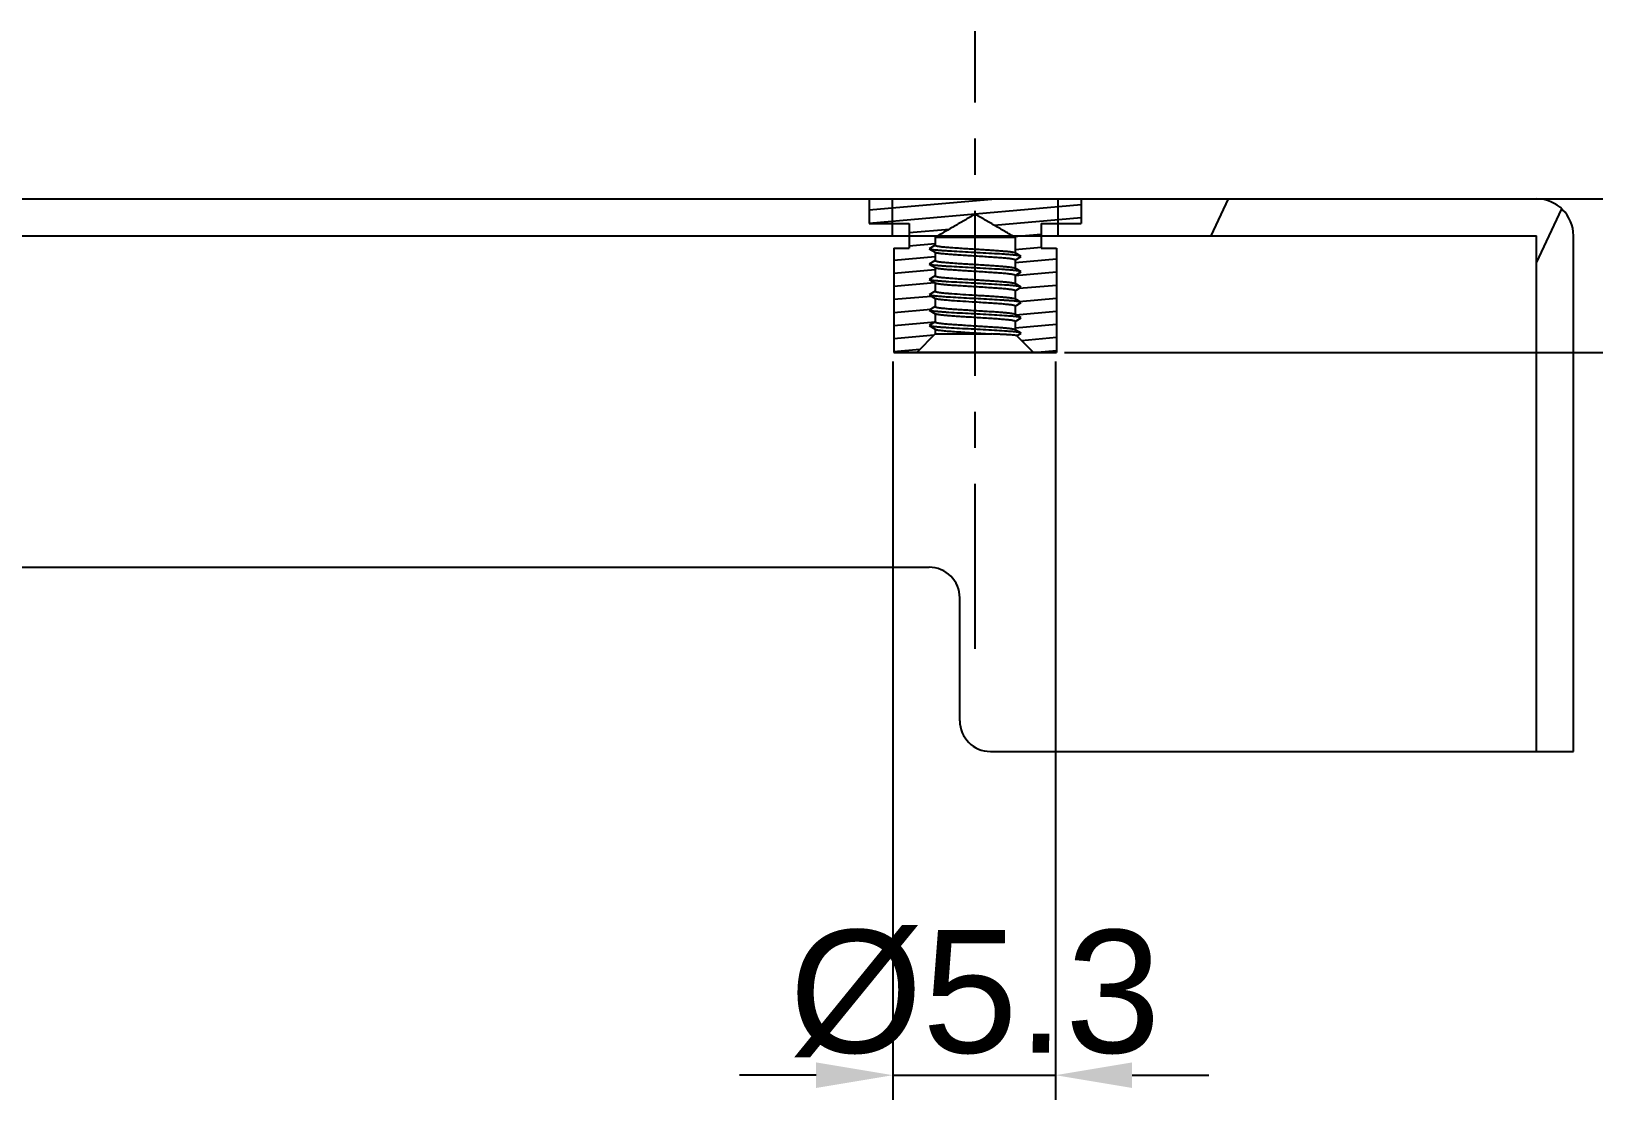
# Model space of a CAD drawing. Extents: x -425 to 6552, y -3049 to 3105.
# Drawn here: x 1143.6 to 1194.5, y -2130.5 to -2095.7 of the extents above; entities that cross this region are included whole.
import ezdxf

# ---------------------------------------------------------------- set-up
doc = ezdxf.new("R2010")
doc.units = 0
doc.header["$PDMODE"] = 3
doc.header["$PDSIZE"] = 1.5
doc.linetypes.add('CENTER', pattern=[17.8, 10.75, -2.35, 2.35, -2.35])
doc.layers.get('0').update_dxf_attribs({"linetype": 'CONTINUOUS'})
doc.layers.get('DEFPOINTS').update_dxf_attribs({"linetype": 'CONTINUOUS'})
for name, color, linetype in [('3', 112, 'CENTER'), ('DIM', 1, 'CONTINUOUS'), ('PANEL_TOP130DXF_CONTINUOUS', 7, 'CONTINUOUS'), ('PANEL_TOP250A-SPII_DXF_HAT', 7, 'CONTINUOUS'), ('PANEL_TOP250DXF_CONTINUOUS', 7, 'CONTINUOUS')]:
    doc.layers.add(name, color=color, linetype=linetype)
doc.styles.add('OMI-1', font='arial.ttf', dxfattribs={"oblique": 1})
doc.dimstyles.new('1', dxfattribs={"dimtxt": 4, "dimasz": 2.5, "dimexe": 0.8, "dimexo": 0.3, "dimgap": 0.5, "dimtad": 1, "dimtoh": 1, "dimdec": 1, "dimzin": 0, "dimtxsty": 'OMI-1', "dimcen": 0, "dimclrd": 256, "dimclre": 256, "dimclrt": 256, "dimazin": 3, "dimtfac": 0.8, "dimtdec": 1, "dimtix": 1, "dimtmove": 0, "dimatfit": 3, "dimtolj": 1, "dimtzin": 0})

# ---------------------------------------------------------------- blocks, each defined once
blk = doc.blocks.new('*D9529')
at = {"layer": 'DEFPOINTS', "color": 0}
for p in [(1182.212, -2101.194), (1176.963, -2106.194), (1209.812, -2106.194)]:
    blk.add_point(p, dxfattribs=at)
at = {"layer": 'DIM'}
for p, q in [((1209.812, -2098.694), (1209.812, -2096.194)), ((1182.512, -2101.194), (1210.612, -2101.194)), ((1209.812, -2101.194), (1209.812, -2106.194)), ((1177.263, -2106.194), (1210.612, -2106.194)), ((1209.812, -2108.694), (1209.812, -2111.194))]:
    blk.add_line(p, q, dxfattribs=at)
for points in [[(1209.396, -2098.694), (1210.229, -2098.694), (1209.812, -2101.194)], [(1210.229, -2108.694), (1209.396, -2108.694), (1209.812, -2106.194)]]:
    blk.add_solid(points, dxfattribs=at)
at = {"layer": 'DIM', "insert": (1207.27, -2103.694), "char_height": 4, "attachment_point": 5, "rotation": 90, "style": 'OMI-1'}
blk.add_mtext('\\A1;5.0', dxfattribs=at)
blk = doc.blocks.new('*D9530')
at = {"layer": 'DEFPOINTS', "color": 0}
for p in [(1171.664, -2106.194), (1176.963, -2106.194), (1176.963, -2129.741)]:
    blk.add_point(p, dxfattribs=at)
at = {"layer": 'DIM'}
for p, q in [((1171.664, -2106.494), (1171.664, -2130.541)), ((1176.963, -2106.494), (1176.963, -2130.541)), ((1169.164, -2129.741), (1166.664, -2129.741)), ((1171.664, -2129.741), (1176.963, -2129.741)), ((1179.463, -2129.741), (1181.963, -2129.741))]:
    blk.add_line(p, q, dxfattribs=at)
for points in [[(1169.164, -2130.157), (1169.164, -2129.324), (1171.664, -2129.741)], [(1179.463, -2129.324), (1179.463, -2130.157), (1176.963, -2129.741)]]:
    blk.add_solid(points, dxfattribs=at)
at = {"layer": 'DIM', "insert": (1174.313, -2127.086), "char_height": 4, "attachment_point": 5, "style": 'OMI-1'}
blk.add_mtext('\\A1;\\A1;%%C5.3', dxfattribs=at)

msp = doc.modelspace()

# ---------------------------------------------------------------- hatches: boundary and pattern name
at = {"linetype": 'CONTINUOUS'}
h = msp.add_hatch(dxfattribs=at)
h.set_pattern_fill('XSEC0001', color=2, scale=0.424104, angle=5, style=0, pattern_type=0)
h.set_pattern_definition([(5, (871.32336, -2395.96934), (-0.03696307, 0.42248983), [])])
edge = h.paths.add_edge_path()
edge.add_spline(control_points=[(1174.346, -2101.699), (1174.343, -2101.699), (1174.337, -2101.701), (1174.328, -2101.706), (1174.317, -2101.711), (1174.305, -2101.718), (1174.292, -2101.725), (1174.277, -2101.734), (1174.26, -2101.743), (1174.242, -2101.754), (1174.222, -2101.765), (1174.201, -2101.778), (1174.178, -2101.791), (1174.152, -2101.806), (1174.125, -2101.821), (1174.096, -2101.838), (1174.064, -2101.857), (1174.03, -2101.876), (1173.993, -2101.898), (1173.953, -2101.921), (1173.91, -2101.945), (1173.864, -2101.972), (1173.814, -2102.001), (1173.76, -2102.032), (1173.702, -2102.065), (1173.64, -2102.101), (1173.573, -2102.14), (1173.501, -2102.182), (1173.423, -2102.227), (1173.339, -2102.275), (1173.249, -2102.327), (1173.152, -2102.383), (1173.082, -2102.423), (1173.046, -2102.444)], knot_values=[0, 0, 0, 0, 0.032258, 0.064516, 0.096774, 0.129032, 0.16129, 0.193548, 0.225806, 0.258065, 0.290323, 0.322581, 0.354839, 0.387097, 0.419355, 0.451613, 0.483871, 0.516129, 0.548387, 0.580645, 0.612903, 0.645161, 0.677419, 0.709677, 0.741935, 0.774194, 0.806452, 0.83871, 0.870968, 0.903226, 0.935484, 0.967742, 1, 1, 1, 1], degree=3, periodic=0)
edge.add_line((1173.046, -2102.444), (1173.046, -2102.702))
edge.add_line((1173.046, -2102.702), (1172.846, -2102.818))
edge.add_line((1172.846, -2102.818), (1173.046, -2102.933))
edge.add_line((1173.046, -2102.933), (1173.046, -2103.202))
edge.add_line((1173.046, -2103.202), (1172.846, -2103.318))
edge.add_line((1172.846, -2103.318), (1173.046, -2103.433))
edge.add_line((1173.046, -2103.433), (1173.046, -2103.702))
edge.add_line((1173.046, -2103.702), (1172.846, -2103.818))
edge.add_line((1172.846, -2103.818), (1173.046, -2103.933))
edge.add_line((1173.046, -2103.933), (1173.046, -2104.202))
edge.add_line((1173.046, -2104.202), (1172.846, -2104.318))
edge.add_line((1172.846, -2104.318), (1173.046, -2104.433))
edge.add_line((1173.046, -2104.433), (1173.046, -2104.702))
edge.add_line((1173.046, -2104.702), (1172.846, -2104.818))
edge.add_line((1172.846, -2104.818), (1173.046, -2104.933))
edge.add_line((1173.046, -2104.933), (1173.046, -2105.202))
edge.add_line((1173.046, -2105.202), (1172.846, -2105.318))
edge.add_line((1172.846, -2105.318), (1173.046, -2105.433))
edge.add_line((1173.046, -2105.433), (1173.046, -2105.594))
edge.add_line((1173.046, -2105.594), (1172.446, -2106.194))
edge.add_line((1171.696, -2106.194), (1172.446, -2106.194))
edge.add_line((1171.696, -2102.794), (1171.696, -2106.194))
edge.add_line((1171.696, -2102.794), (1172.196, -2102.794))
edge.add_line((1172.196, -2101.994), (1172.196, -2102.794))
edge.add_line((1170.888, -2101.994), (1172.196, -2101.994))
edge.add_line((1170.888, -2101.194), (1170.888, -2101.994))
edge.add_line((1170.888, -2101.194), (1177.805, -2101.194))
edge.add_line((1177.805, -2101.194), (1177.805, -2101.994))
edge.add_line((1176.496, -2101.994), (1177.805, -2101.994))
edge.add_line((1176.496, -2101.994), (1176.496, -2102.794))
edge.add_line((1176.496, -2102.794), (1176.996, -2102.794))
edge.add_line((1176.996, -2102.794), (1176.996, -2106.194))
edge.add_line((1176.246, -2106.194), (1176.996, -2106.194))
edge.add_line((1176.246, -2106.194), (1175.704, -2105.651))
edge.add_line((1175.704, -2105.651), (1175.846, -2105.569))
edge.add_line((1175.846, -2105.569), (1175.646, -2105.454))
edge.add_line((1175.646, -2105.185), (1175.646, -2105.454))
edge.add_line((1175.646, -2105.185), (1175.846, -2105.069))
edge.add_line((1175.846, -2105.069), (1175.646, -2104.954))
edge.add_line((1175.646, -2104.685), (1175.646, -2104.954))
edge.add_line((1175.646, -2104.685), (1175.846, -2104.569))
edge.add_line((1175.846, -2104.569), (1175.646, -2104.454))
edge.add_line((1175.646, -2104.185), (1175.646, -2104.454))
edge.add_line((1175.646, -2104.185), (1175.846, -2104.069))
edge.add_line((1175.846, -2104.069), (1175.646, -2103.954))
edge.add_line((1175.646, -2103.685), (1175.646, -2103.954))
edge.add_line((1175.646, -2103.685), (1175.846, -2103.569))
edge.add_line((1175.846, -2103.569), (1175.646, -2103.454))
edge.add_line((1175.646, -2103.185), (1175.646, -2103.454))
edge.add_line((1175.646, -2103.185), (1175.846, -2103.069))
edge.add_line((1175.846, -2103.069), (1175.646, -2102.954))
edge.add_line((1175.646, -2102.444), (1175.646, -2102.954))
edge.add_spline(control_points=[(1175.646, -2102.444), (1175.61, -2102.423), (1175.54, -2102.383), (1175.443, -2102.327), (1175.353, -2102.275), (1175.269, -2102.227), (1175.192, -2102.182), (1175.12, -2102.14), (1175.053, -2102.101), (1174.99, -2102.065), (1174.932, -2102.032), (1174.879, -2102.001), (1174.829, -2101.972), (1174.783, -2101.946), (1174.74, -2101.921), (1174.7, -2101.898), (1174.663, -2101.877), (1174.629, -2101.857), (1174.597, -2101.839), (1174.568, -2101.822), (1174.54, -2101.806), (1174.515, -2101.791), (1174.492, -2101.778), (1174.47, -2101.766), (1174.451, -2101.754), (1174.432, -2101.744), (1174.416, -2101.734), (1174.401, -2101.726), (1174.387, -2101.718), (1174.375, -2101.711), (1174.365, -2101.706), (1174.355, -2101.701), (1174.349, -2101.699), (1174.346, -2101.699)], knot_values=[0, 0, 0, 0, 0.032258, 0.064516, 0.096774, 0.129032, 0.16129, 0.193548, 0.225806, 0.258065, 0.290323, 0.322581, 0.354839, 0.387097, 0.419355, 0.451613, 0.483871, 0.516129, 0.548387, 0.580645, 0.612903, 0.645161, 0.677419, 0.709677, 0.741935, 0.774194, 0.806452, 0.83871, 0.870968, 0.903226, 0.935484, 0.967742, 1, 1, 1, 1], degree=3, periodic=0)
at = {"layer": 'PANEL_TOP250A-SPII_DXF_HAT', "linetype": 'CONTINUOUS'}
h = msp.add_hatch(dxfattribs=at)
h.set_pattern_fill('ANSI31', color=2, angle=200, style=0, pattern_type=2)
h.set_pattern_definition([(245, (1123.845, -2227.194), (9.0472, -4.2188), [])])
edge = h.paths.add_edge_path()
edge.add_line((1192.645, -2101.194), (1172.945, -2101.194))
edge.add_arc((1192.645, -2102.394), 1.2, 0, 90)
edge.add_line((1193.845, -2119.194), (1193.845, -2102.394))
edge.add_line((1193.845, -2119.194), (1192.645, -2119.194))
edge.add_line((1192.645, -2119.194), (1192.645, -2102.394))
edge.add_line((1192.645, -2102.394), (1172.945, -2102.394))
edge.add_line((1172.945, -2101.194), (1172.945, -2102.394))
edge = h.paths.add_edge_path()
edge.add_line((1097.745, -2101.194), (1055.045, -2101.194))
edge.add_line((1097.745, -2101.194), (1097.745, -2102.394))
edge.add_line((1097.745, -2102.394), (1055.045, -2102.394))
edge.add_line((1055.045, -2119.194), (1055.045, -2102.394))
edge.add_line((1055.045, -2119.194), (1053.845, -2119.194))
edge.add_line((1053.845, -2119.194), (1053.845, -2102.394))
edge.add_arc((1055.045, -2102.394), 1.2, 90, 180)

# ---------------------------------------------------------------- linework, layer by layer
at = {"color": 4, "linetype": 'CONTINUOUS'}
for p, q in [((1170.888, -2101.194), (1170.888, -2101.994)), ((1177.805, -2101.194), (1177.805, -2101.994)), ((1170.888, -2101.994), (1172.196, -2101.994)), ((1172.196, -2101.994), (1172.196, -2102.794)), ((1176.496, -2101.994), (1176.496, -2102.794)), ((1176.496, -2101.994), (1177.805, -2101.994)), ((1173.046, -2102.444), (1173.046, -2102.702)), ((1173.046, -2102.444), (1175.646, -2102.444)), ((1175.646, -2102.444), (1175.646, -2102.954)), ((1171.696, -2102.794), (1171.696, -2106.194)), ((1171.696, -2102.794), (1172.196, -2102.794)), ((1173.046, -2102.702), (1172.846, -2102.818)), ((1172.846, -2102.818), (1173.046, -2102.933)), ((1173.046, -2102.933), (1173.046, -2103.202)), ((1175.846, -2103.069), (1175.646, -2102.954)), ((1175.646, -2103.185), (1175.846, -2103.069)), ((1176.496, -2102.794), (1176.996, -2102.794)), ((1176.996, -2102.794), (1176.996, -2106.194)), ((1173.046, -2103.202), (1172.846, -2103.318)), ((1172.846, -2103.318), (1173.046, -2103.433)), ((1173.046, -2103.433), (1173.046, -2103.702)), ((1175.646, -2103.185), (1175.646, -2103.454)), ((1175.846, -2103.569), (1175.646, -2103.454)), ((1175.646, -2103.685), (1175.846, -2103.569)), ((1173.046, -2103.702), (1172.846, -2103.818)), ((1172.846, -2103.818), (1173.046, -2103.933)), ((1173.046, -2103.933), (1173.046, -2104.202)), ((1175.646, -2103.685), (1175.646, -2103.954)), ((1175.846, -2104.069), (1175.646, -2103.954)), ((1175.646, -2104.185), (1175.846, -2104.069)), ((1173.046, -2104.202), (1172.846, -2104.318)), ((1172.846, -2104.318), (1173.046, -2104.433)), ((1173.046, -2104.433), (1173.046, -2104.702)), ((1175.646, -2104.185), (1175.646, -2104.454)), ((1175.846, -2104.569), (1175.646, -2104.454)), ((1175.646, -2104.685), (1175.846, -2104.569)), ((1175.646, -2104.685), (1175.646, -2104.954)), ((1173.046, -2104.702), (1172.846, -2104.818)), ((1172.846, -2104.818), (1173.046, -2104.933)), ((1173.046, -2104.933), (1173.046, -2105.202)), ((1175.846, -2105.069), (1175.646, -2104.954)), ((1175.646, -2105.185), (1175.846, -2105.069)), ((1175.646, -2105.185), (1175.646, -2105.454)), ((1173.046, -2105.594), (1172.446, -2106.194)), ((1173.046, -2105.202), (1172.846, -2105.318)), ((1172.846, -2105.318), (1173.046, -2105.433)), ((1173.046, -2105.433), (1173.046, -2105.594)), ((1173.046, -2105.594), (1174.893, -2105.594)), ((1175.846, -2105.569), (1175.646, -2105.454)), ((1175.704, -2105.651), (1175.846, -2105.569)), ((1176.246, -2106.194), (1175.704, -2105.651)), ((1171.696, -2106.194), (1176.996, -2106.194))]:
    msp.add_line(p, q, dxfattribs=at)
at = {"color": 7, "linetype": 'CONTINUOUS'}
for p, q in [((1171.646, -2101.194), (1171.646, -2102.394)), ((1177.046, -2101.194), (1177.046, -2102.394))]:
    msp.add_line(p, q, dxfattribs=at)
at = {"color": 4, "linetype": 'CONTINUOUS'}
for points, knots in [([(1174.346, -2101.699), (1174.342, -2101.699), (1174.335, -2101.702), (1174.324, -2101.707), (1174.314, -2101.713), (1174.3, -2101.721), (1174.283, -2101.73), (1174.263, -2101.742), (1174.243, -2101.754), (1174.216, -2101.769), (1174.182, -2101.789), (1174.141, -2101.812), (1174.101, -2101.835), (1174.06, -2101.859), (1174.006, -2101.89), (1173.939, -2101.929), (1173.857, -2101.976), (1173.776, -2102.023), (1173.668, -2102.085), (1173.533, -2102.163), (1173.371, -2102.257), (1173.208, -2102.35), (1173.1, -2102.413), (1173.046, -2102.444)], [0, 0, 0, 0, 0.007805, 0.015607, 0.023423, 0.031235, 0.04686, 0.062485, 0.07811, 0.093736, 0.124986, 0.156237, 0.187487, 0.218738, 0.249988, 0.312489, 0.37499, 0.437491, 0.499992, 0.624994, 0.749996, 0.874998, 1, 1, 1, 1]), ([(1175.646, -2102.444), (1175.592, -2102.413), (1175.484, -2102.35), (1175.322, -2102.257), (1175.159, -2102.163), (1175.024, -2102.085), (1174.916, -2102.023), (1174.835, -2101.976), (1174.754, -2101.929), (1174.686, -2101.89), (1174.632, -2101.859), (1174.592, -2101.835), (1174.551, -2101.812), (1174.51, -2101.789), (1174.477, -2101.769), (1174.45, -2101.754), (1174.429, -2101.742), (1174.409, -2101.73), (1174.392, -2101.721), (1174.378, -2101.713), (1174.368, -2101.707), (1174.358, -2101.702), (1174.35, -2101.699), (1174.346, -2101.699)], [0, 0, 0, 0, 0.125002, 0.250004, 0.375006, 0.500008, 0.562509, 0.62501, 0.687511, 0.750012, 0.781262, 0.812513, 0.843763, 0.875014, 0.906264, 0.92189, 0.937515, 0.95314, 0.968765, 0.976577, 0.984393, 0.992195, 1, 1, 1, 1]), ([(1175.82, -2103.054), (1175.81, -2103.051), (1175.787, -2103.046), (1175.726, -2103.036), (1175.625, -2103.024), (1175.476, -2103.011), (1175.255, -2102.995), (1174.961, -2102.977), (1174.599, -2102.957), (1174.22, -2102.937), (1173.849, -2102.917), (1173.557, -2102.9), (1173.346, -2102.886), (1173.211, -2102.876), (1173.095, -2102.865), (1173.001, -2102.855), (1172.929, -2102.846), (1172.888, -2102.838), (1172.872, -2102.833)], [0, 0, 0, 0, 0.010282, 0.024142, 0.062268, 0.113354, 0.175916, 0.287156, 0.412596, 0.543867, 0.672212, 0.789067, 0.840708, 0.886649, 0.926128, 0.958496, 0.983237, 1, 1, 1, 1]), ([(1173.046, -2102.703), (1173.046, -2102.706), (1173.052, -2102.711), (1173.061, -2102.715), (1173.072, -2102.719), (1173.086, -2102.723), (1173.111, -2102.729), (1173.149, -2102.735), (1173.203, -2102.743), (1173.297, -2102.754), (1173.439, -2102.767), (1173.633, -2102.782), (1173.855, -2102.797), (1174.096, -2102.813), (1174.262, -2102.823), (1174.346, -2102.828)], [0, 0, 0, 0, 0.007638, 0.014299, 0.023139, 0.034213, 0.047531, 0.080855, 0.122886, 0.173271, 0.29717, 0.447914, 0.619772, 0.806169, 1, 1, 1, 1]), ([(1173.061, -2102.946), (1173.061, -2102.946), (1173.058, -2102.945), (1173.055, -2102.943), (1173.053, -2102.942)], [0, 0, 0, 0, 0.277864, 1, 1, 1, 1]), ([(1174.346, -2103.059), (1174.27, -2103.054), (1174.119, -2103.045), (1173.9, -2103.031), (1173.694, -2103.017), (1173.508, -2103.004), (1173.349, -2102.99), (1173.236, -2102.978), (1173.161, -2102.968), (1173.119, -2102.961), (1173.087, -2102.954), (1173.069, -2102.949), (1173.061, -2102.946)], [0, 0, 0, 0, 0.177903, 0.350241, 0.511656, 0.657105, 0.782074, 0.882707, 0.922916, 0.955985, 0.981705, 1, 1, 1, 1]), ([(1174.346, -2102.828), (1174.423, -2102.833), (1174.574, -2102.842), (1174.794, -2102.856), (1175, -2102.87), (1175.186, -2102.884), (1175.345, -2102.897), (1175.459, -2102.909), (1175.533, -2102.919), (1175.574, -2102.926), (1175.607, -2102.933), (1175.625, -2102.938), (1175.632, -2102.941)], [0, 0, 0, 0, 0.178275, 0.350947, 0.512609, 0.658185, 0.783137, 0.883588, 0.92364, 0.956507, 0.981984, 1, 1, 1, 1]), ([(1175.646, -2103.184), (1175.646, -2103.181), (1175.64, -2103.176), (1175.631, -2103.172), (1175.62, -2103.168), (1175.606, -2103.164), (1175.582, -2103.159), (1175.544, -2103.152), (1175.489, -2103.144), (1175.395, -2103.133), (1175.254, -2103.12), (1175.059, -2103.105), (1174.837, -2103.09), (1174.597, -2103.074), (1174.431, -2103.064), (1174.346, -2103.059)], [0, 0, 0, 0, 0.007637, 0.014298, 0.023137, 0.03421, 0.047527, 0.08085, 0.122881, 0.173266, 0.297166, 0.447907, 0.619765, 0.806167, 1, 1, 1, 1]), ([(1175.632, -2102.941), (1175.633, -2102.942), (1175.635, -2102.943), (1175.637, -2102.944), (1175.639, -2102.945)], [0, 0, 0, 0, 0.275795, 1, 1, 1, 1]), ([(1175.82, -2103.554), (1175.81, -2103.551), (1175.787, -2103.546), (1175.726, -2103.536), (1175.625, -2103.524), (1175.476, -2103.511), (1175.255, -2103.495), (1174.961, -2103.477), (1174.599, -2103.457), (1174.22, -2103.437), (1173.849, -2103.417), (1173.557, -2103.4), (1173.346, -2103.386), (1173.211, -2103.376), (1173.095, -2103.365), (1173.001, -2103.355), (1172.929, -2103.346), (1172.888, -2103.338), (1172.872, -2103.333)], [0, 0, 0, 0, 0.010282, 0.024142, 0.062268, 0.113354, 0.175916, 0.287156, 0.412596, 0.543867, 0.672212, 0.789067, 0.840708, 0.886649, 0.926128, 0.958496, 0.983237, 1, 1, 1, 1]), ([(1173.046, -2103.203), (1173.046, -2103.206), (1173.052, -2103.211), (1173.061, -2103.215), (1173.072, -2103.219), (1173.086, -2103.223), (1173.111, -2103.229), (1173.149, -2103.235), (1173.203, -2103.243), (1173.297, -2103.254), (1173.439, -2103.267), (1173.633, -2103.282), (1173.855, -2103.297), (1174.096, -2103.313), (1174.262, -2103.323), (1174.346, -2103.328)], [0, 0, 0, 0, 0.007637, 0.014298, 0.023137, 0.03421, 0.047527, 0.08085, 0.122881, 0.173266, 0.297165, 0.447906, 0.619764, 0.806166, 1, 1, 1, 1]), ([(1173.061, -2103.446), (1173.06, -2103.446), (1173.057, -2103.445), (1173.055, -2103.443), (1173.053, -2103.442)], [0, 0, 0, 0, 0.275708, 1, 1, 1, 1]), ([(1174.346, -2103.559), (1174.27, -2103.554), (1174.119, -2103.545), (1173.898, -2103.531), (1173.692, -2103.517), (1173.507, -2103.504), (1173.347, -2103.49), (1173.234, -2103.478), (1173.16, -2103.468), (1173.118, -2103.461), (1173.086, -2103.454), (1173.068, -2103.449), (1173.061, -2103.446)], [0, 0, 0, 0, 0.178291, 0.350977, 0.51265, 0.658231, 0.783181, 0.883624, 0.92367, 0.956529, 0.981996, 1, 1, 1, 1]), ([(1174.346, -2103.328), (1174.423, -2103.333), (1174.573, -2103.342), (1174.793, -2103.356), (1174.999, -2103.37), (1175.184, -2103.383), (1175.343, -2103.397), (1175.457, -2103.409), (1175.531, -2103.419), (1175.573, -2103.426), (1175.606, -2103.433), (1175.624, -2103.438), (1175.631, -2103.441)], [0, 0, 0, 0, 0.177907, 0.350249, 0.511668, 0.657118, 0.782086, 0.882717, 0.922924, 0.955991, 0.981708, 1, 1, 1, 1]), ([(1175.646, -2103.684), (1175.646, -2103.681), (1175.64, -2103.676), (1175.631, -2103.672), (1175.62, -2103.668), (1175.606, -2103.664), (1175.582, -2103.659), (1175.544, -2103.652), (1175.489, -2103.644), (1175.395, -2103.633), (1175.254, -2103.62), (1175.059, -2103.605), (1174.837, -2103.59), (1174.597, -2103.574), (1174.431, -2103.564), (1174.346, -2103.559)], [0, 0, 0, 0, 0.007638, 0.014299, 0.023139, 0.034213, 0.047531, 0.080855, 0.122886, 0.173271, 0.29717, 0.447913, 0.619771, 0.806169, 1, 1, 1, 1]), ([(1175.631, -2103.441), (1175.632, -2103.441), (1175.635, -2103.442), (1175.637, -2103.444), (1175.639, -2103.445)], [0, 0, 0, 0, 0.277841, 1, 1, 1, 1]), ([(1175.82, -2104.054), (1175.81, -2104.051), (1175.787, -2104.046), (1175.726, -2104.036), (1175.625, -2104.024), (1175.476, -2104.011), (1175.255, -2103.995), (1174.961, -2103.977), (1174.599, -2103.957), (1174.22, -2103.937), (1173.849, -2103.917), (1173.557, -2103.9), (1173.346, -2103.886), (1173.211, -2103.876), (1173.095, -2103.865), (1173.001, -2103.855), (1172.929, -2103.846), (1172.888, -2103.838), (1172.872, -2103.833)], [0, 0, 0, 0, 0.010282, 0.024142, 0.062268, 0.113354, 0.175916, 0.287156, 0.412596, 0.543867, 0.672212, 0.789067, 0.840708, 0.886649, 0.926128, 0.958496, 0.983237, 1, 1, 1, 1]), ([(1173.046, -2103.703), (1173.046, -2103.706), (1173.052, -2103.711), (1173.061, -2103.715), (1173.072, -2103.719), (1173.086, -2103.723), (1173.111, -2103.729), (1173.149, -2103.735), (1173.203, -2103.743), (1173.297, -2103.754), (1173.439, -2103.767), (1173.633, -2103.782), (1173.855, -2103.797), (1174.096, -2103.813), (1174.262, -2103.823), (1174.346, -2103.828)], [0, 0, 0, 0, 0.007638, 0.014299, 0.023139, 0.034213, 0.047531, 0.080855, 0.122886, 0.173271, 0.29717, 0.447913, 0.619771, 0.806169, 1, 1, 1, 1]), ([(1173.061, -2103.946), (1173.061, -2103.946), (1173.058, -2103.945), (1173.055, -2103.944), (1173.053, -2103.942)], [0, 0, 0, 0, 0.277933, 1, 1, 1, 1]), ([(1174.346, -2104.059), (1174.27, -2104.054), (1174.119, -2104.045), (1173.9, -2104.031), (1173.694, -2104.017), (1173.509, -2104.004), (1173.349, -2103.99), (1173.236, -2103.978), (1173.161, -2103.968), (1173.119, -2103.961), (1173.087, -2103.954), (1173.069, -2103.949), (1173.061, -2103.946)], [0, 0, 0, 0, 0.177891, 0.350218, 0.511624, 0.657068, 0.782038, 0.882677, 0.922892, 0.955967, 0.981696, 1, 1, 1, 1]), ([(1174.346, -2103.828), (1174.423, -2103.833), (1174.574, -2103.842), (1174.794, -2103.856), (1175, -2103.87), (1175.186, -2103.884), (1175.345, -2103.897), (1175.459, -2103.909), (1175.533, -2103.919), (1175.575, -2103.926), (1175.607, -2103.933), (1175.625, -2103.938), (1175.632, -2103.941)], [0, 0, 0, 0, 0.17829, 0.350975, 0.512647, 0.658228, 0.783179, 0.883623, 0.923668, 0.956528, 0.981995, 1, 1, 1, 1]), ([(1175.646, -2104.184), (1175.646, -2104.181), (1175.64, -2104.176), (1175.631, -2104.172), (1175.62, -2104.168), (1175.606, -2104.164), (1175.582, -2104.159), (1175.544, -2104.152), (1175.489, -2104.144), (1175.395, -2104.133), (1175.254, -2104.12), (1175.059, -2104.105), (1174.837, -2104.09), (1174.597, -2104.074), (1174.431, -2104.064), (1174.346, -2104.059)], [0, 0, 0, 0, 0.007637, 0.014298, 0.023137, 0.03421, 0.047527, 0.08085, 0.122881, 0.173266, 0.297165, 0.447906, 0.619764, 0.806166, 1, 1, 1, 1]), ([(1175.632, -2103.941), (1175.633, -2103.942), (1175.635, -2103.943), (1175.637, -2103.944), (1175.639, -2103.945)], [0, 0, 0, 0, 0.275712, 1, 1, 1, 1]), ([(1173.465, -2104.394), (1173.394, -2104.389), (1173.265, -2104.38), (1173.114, -2104.367), (1173.013, -2104.357), (1172.955, -2104.349), (1172.91, -2104.342), (1172.884, -2104.337), (1172.873, -2104.334)], [0, 0, 0, 0, 0.356767, 0.648571, 0.766869, 0.865346, 0.943228, 1, 1, 1, 1]), ([(1173.046, -2104.203), (1173.046, -2104.205), (1173.049, -2104.209), (1173.056, -2104.213), (1173.068, -2104.218), (1173.083, -2104.222), (1173.104, -2104.227), (1173.139, -2104.234), (1173.193, -2104.242), (1173.27, -2104.251), (1173.362, -2104.26), (1173.468, -2104.269), (1173.543, -2104.275), (1173.582, -2104.278)], [0, 0, 0, 0, 0.009536, 0.024612, 0.04693, 0.076925, 0.114686, 0.160192, 0.273955, 0.416898, 0.587128, 0.782425, 1, 1, 1, 1]), ([(1173.061, -2104.446), (1173.06, -2104.446), (1173.058, -2104.445), (1173.055, -2104.443), (1173.053, -2104.442)], [0, 0, 0, 0, 0.276297, 1, 1, 1, 1]), ([(1173.582, -2104.509), (1173.518, -2104.504), (1173.426, -2104.497), (1173.311, -2104.486), (1173.239, -2104.478), (1173.178, -2104.47), (1173.128, -2104.463), (1173.09, -2104.455), (1173.069, -2104.449), (1173.061, -2104.446)], [0, 0, 0, 0, 0.366562, 0.524026, 0.662207, 0.779819, 0.875765, 0.949274, 1, 1, 1, 1]), ([(1175.82, -2104.554), (1175.805, -2104.549), (1175.766, -2104.542), (1175.697, -2104.532), (1175.607, -2104.523), (1175.497, -2104.513), (1175.369, -2104.503), (1175.168, -2104.489), (1174.888, -2104.473), (1174.531, -2104.453), (1174.163, -2104.434), (1173.806, -2104.415), (1173.574, -2104.401), (1173.465, -2104.394)], [0, 0, 0, 0, 0.020194, 0.049787, 0.088388, 0.13542, 0.190161, 0.251756, 0.391553, 0.546063, 0.705593, 0.860131, 1, 1, 1, 1]), ([(1173.582, -2104.278), (1173.703, -2104.287), (1173.958, -2104.304), (1174.212, -2104.32), (1174.346, -2104.328)], [0, 0, 0, 0, 0.474377, 1, 1, 1, 1]), ([(1174.346, -2104.559), (1174.212, -2104.551), (1173.958, -2104.535), (1173.703, -2104.518), (1173.582, -2104.509)], [0, 0, 0, 0, 0.525623, 1, 1, 1, 1]), ([(1174.346, -2104.328), (1174.423, -2104.333), (1174.573, -2104.342), (1174.793, -2104.356), (1174.999, -2104.37), (1175.184, -2104.383), (1175.343, -2104.397), (1175.457, -2104.409), (1175.531, -2104.419), (1175.573, -2104.426), (1175.606, -2104.433), (1175.624, -2104.438), (1175.631, -2104.441)], [0, 0, 0, 0, 0.17793, 0.350293, 0.511727, 0.657185, 0.782152, 0.882771, 0.922969, 0.956023, 0.981725, 1, 1, 1, 1]), ([(1175.646, -2104.684), (1175.646, -2104.681), (1175.64, -2104.676), (1175.631, -2104.672), (1175.62, -2104.668), (1175.606, -2104.664), (1175.582, -2104.659), (1175.544, -2104.652), (1175.489, -2104.644), (1175.395, -2104.633), (1175.254, -2104.62), (1175.059, -2104.605), (1174.837, -2104.59), (1174.597, -2104.574), (1174.431, -2104.564), (1174.346, -2104.559)], [0, 0, 0, 0, 0.007638, 0.014299, 0.023139, 0.034213, 0.047531, 0.080855, 0.122886, 0.173271, 0.297169, 0.447912, 0.61977, 0.806169, 1, 1, 1, 1]), ([(1175.631, -2104.441), (1175.632, -2104.441), (1175.635, -2104.442), (1175.637, -2104.444), (1175.639, -2104.445)], [0, 0, 0, 0, 0.277715, 1, 1, 1, 1]), ([(1175.82, -2105.054), (1175.81, -2105.051), (1175.787, -2105.046), (1175.726, -2105.036), (1175.625, -2105.024), (1175.476, -2105.011), (1175.255, -2104.995), (1174.961, -2104.977), (1174.599, -2104.957), (1174.22, -2104.937), (1173.849, -2104.917), (1173.557, -2104.9), (1173.346, -2104.886), (1173.211, -2104.876), (1173.095, -2104.865), (1173.001, -2104.855), (1172.929, -2104.846), (1172.888, -2104.838), (1172.872, -2104.833)], [0, 0, 0, 0, 0.010282, 0.024142, 0.062268, 0.113354, 0.175916, 0.287156, 0.412596, 0.543867, 0.672212, 0.789067, 0.840708, 0.886649, 0.926128, 0.958496, 0.983237, 1, 1, 1, 1]), ([(1173.046, -2104.703), (1173.046, -2104.706), (1173.052, -2104.711), (1173.061, -2104.715), (1173.072, -2104.719), (1173.086, -2104.723), (1173.111, -2104.729), (1173.149, -2104.735), (1173.203, -2104.743), (1173.297, -2104.754), (1173.439, -2104.767), (1173.633, -2104.782), (1173.855, -2104.797), (1174.096, -2104.813), (1174.262, -2104.823), (1174.346, -2104.828)], [0, 0, 0, 0, 0.007638, 0.014299, 0.023139, 0.034213, 0.047531, 0.080855, 0.122886, 0.173271, 0.29717, 0.447913, 0.619772, 0.806169, 1, 1, 1, 1]), ([(1173.061, -2104.946), (1173.061, -2104.946), (1173.058, -2104.945), (1173.055, -2104.943), (1173.053, -2104.942)], [0, 0, 0, 0, 0.277868, 1, 1, 1, 1]), ([(1174.346, -2105.059), (1174.27, -2105.054), (1174.119, -2105.045), (1173.9, -2105.031), (1173.694, -2105.017), (1173.508, -2105.004), (1173.349, -2104.99), (1173.236, -2104.978), (1173.161, -2104.968), (1173.119, -2104.961), (1173.087, -2104.954), (1173.069, -2104.949), (1173.061, -2104.946)], [0, 0, 0, 0, 0.177902, 0.35024, 0.511654, 0.657103, 0.782072, 0.882705, 0.922915, 0.955984, 0.981705, 1, 1, 1, 1]), ([(1174.346, -2104.828), (1174.423, -2104.833), (1174.574, -2104.842), (1174.794, -2104.856), (1175, -2104.87), (1175.186, -2104.884), (1175.345, -2104.897), (1175.459, -2104.909), (1175.533, -2104.919), (1175.574, -2104.926), (1175.607, -2104.933), (1175.625, -2104.938), (1175.632, -2104.941)], [0, 0, 0, 0, 0.178284, 0.350963, 0.512631, 0.658211, 0.783162, 0.883609, 0.923657, 0.95652, 0.981991, 1, 1, 1, 1]), ([(1175.646, -2105.184), (1175.646, -2105.181), (1175.64, -2105.176), (1175.631, -2105.172), (1175.62, -2105.168), (1175.606, -2105.164), (1175.582, -2105.159), (1175.544, -2105.152), (1175.489, -2105.144), (1175.395, -2105.133), (1175.254, -2105.12), (1175.059, -2105.105), (1174.837, -2105.09), (1174.597, -2105.074), (1174.431, -2105.064), (1174.346, -2105.059)], [0, 0, 0, 0, 0.007637, 0.014298, 0.023137, 0.03421, 0.047527, 0.08085, 0.122881, 0.173265, 0.297165, 0.447907, 0.619765, 0.806167, 1, 1, 1, 1]), ([(1175.632, -2104.941), (1175.633, -2104.942), (1175.635, -2104.943), (1175.637, -2104.944), (1175.639, -2104.945)], [0, 0, 0, 0, 0.275746, 1, 1, 1, 1]), ([(1175.82, -2105.554), (1175.81, -2105.551), (1175.787, -2105.546), (1175.726, -2105.536), (1175.625, -2105.524), (1175.476, -2105.511), (1175.255, -2105.495), (1174.961, -2105.477), (1174.599, -2105.457), (1174.22, -2105.437), (1173.849, -2105.417), (1173.557, -2105.4), (1173.346, -2105.386), (1173.211, -2105.376), (1173.095, -2105.365), (1173.001, -2105.355), (1172.929, -2105.346), (1172.888, -2105.338), (1172.872, -2105.333)], [0, 0, 0, 0, 0.010282, 0.024142, 0.062268, 0.113354, 0.175916, 0.287156, 0.412596, 0.543867, 0.672212, 0.789067, 0.840708, 0.886649, 0.926128, 0.958496, 0.983237, 1, 1, 1, 1]), ([(1173.046, -2105.203), (1173.046, -2105.206), (1173.052, -2105.211), (1173.061, -2105.215), (1173.072, -2105.219), (1173.086, -2105.223), (1173.111, -2105.229), (1173.149, -2105.235), (1173.203, -2105.243), (1173.297, -2105.254), (1173.439, -2105.267), (1173.633, -2105.282), (1173.855, -2105.297), (1174.096, -2105.313), (1174.262, -2105.323), (1174.346, -2105.328)], [0, 0, 0, 0, 0.007637, 0.014298, 0.023137, 0.03421, 0.047527, 0.08085, 0.122881, 0.173266, 0.297165, 0.447906, 0.619764, 0.806167, 1, 1, 1, 1]), ([(1173.053, -2105.442), (1173.054, -2105.443), (1173.057, -2105.444), (1173.06, -2105.446), (1173.063, -2105.447)], [0, 0, 0, 0, 0.218891, 1, 1, 1, 1]), ([(1173.063, -2105.447), (1173.073, -2105.451), (1173.1, -2105.458), (1173.149, -2105.466), (1173.214, -2105.475), (1173.294, -2105.484), (1173.387, -2105.493), (1173.536, -2105.506), (1173.747, -2105.521), (1174.021, -2105.539), (1174.311, -2105.557), (1174.604, -2105.575), (1174.798, -2105.587), (1174.893, -2105.594)], [0, 0, 0, 0, 0.018304, 0.045419, 0.081108, 0.124952, 0.176394, 0.234767, 0.369169, 0.521105, 0.682575, 0.845056, 1, 1, 1, 1]), ([(1174.346, -2105.328), (1174.423, -2105.333), (1174.573, -2105.342), (1174.793, -2105.356), (1174.999, -2105.37), (1175.184, -2105.383), (1175.343, -2105.397), (1175.457, -2105.409), (1175.531, -2105.419), (1175.573, -2105.426), (1175.606, -2105.433), (1175.624, -2105.438), (1175.631, -2105.441)], [0, 0, 0, 0, 0.177902, 0.350239, 0.511654, 0.657102, 0.782071, 0.882704, 0.922914, 0.955983, 0.981704, 1, 1, 1, 1]), ([(1175.704, -2105.651), (1175.702, -2105.649), (1175.695, -2105.647), (1175.681, -2105.643), (1175.661, -2105.64), (1175.635, -2105.636), (1175.603, -2105.633), (1175.547, -2105.628), (1175.463, -2105.622), (1175.346, -2105.615), (1175.21, -2105.608), (1175.057, -2105.601), (1174.949, -2105.596), (1174.893, -2105.594)], [0, 0, 0, 0, 0.009401, 0.026367, 0.051154, 0.083744, 0.124036, 0.171873, 0.289299, 0.433873, 0.602808, 0.792809, 1, 1, 1, 1]), ([(1175.631, -2105.441), (1175.632, -2105.441), (1175.635, -2105.442), (1175.637, -2105.444), (1175.639, -2105.445)], [0, 0, 0, 0, 0.277871, 1, 1, 1, 1])]:
    msp.add_open_spline(points, degree=3, knots=knots, dxfattribs=at)
at = {"layer": '3', "linetype": 'CENTER', "ltscale": 0.5}
msp.add_line((1174.346, -2115.856), (1174.346, -2095.732), dxfattribs=at)
at = {"layer": 'PANEL_TOP130DXF_CONTINUOUS', "color": 7, "linetype": 'CONTINUOUS'}
for p, q in [((1171.696, -2102.794), (1171.696, -2106.194)), ((1176.996, -2102.794), (1176.996, -2106.194)), ((1173.046, -2105.594), (1172.446, -2106.194)), ((1175.704, -2105.651), (1176.246, -2106.194)), ((1176.996, -2106.194), (1171.696, -2106.194))]:
    msp.add_line(p, q, dxfattribs=at)
at = {"layer": 'PANEL_TOP250DXF_CONTINUOUS', "color": 7, "linetype": 'CONTINUOUS'}
for p, q in [((1055.045, -2101.194), (1192.645, -2101.194)), ((1055.045, -2102.394), (1192.645, -2102.394)), ((1192.645, -2119.194), (1192.645, -2102.394)), ((1193.845, -2119.194), (1193.845, -2102.394)), ((1139.845, -2113.194), (1172.845, -2113.194)), ((1173.845, -2118.194), (1173.845, -2114.194)), ((1174.845, -2119.194), (1193.845, -2119.194))]:
    msp.add_line(p, q, dxfattribs=at)
for centre, radius, start, end in [((1192.645, -2102.394), 1.2, 0, 90), ((1172.845, -2114.194), 1, 0, 90), ((1174.845, -2118.194), 1, 180, 270)]:
    msp.add_arc(centre, radius, start, end, dxfattribs=at)

# ---------------------------------------------------------------- dimensions: what is measured, and where the dimension line sits
at = {"layer": 'DIM'}
dim = msp.add_linear_dim(base=(1209.812, -2106.194), p1=(1182.212, -2101.194), p2=(1176.963, -2106.194), angle=90, dimstyle='1', dxfattribs=at)
dim.commit()
dim.dimension.update_dxf_attribs({"geometry": '*D9529', "text_midpoint": (1209.812, -2103.694), "dimtype": 160})
dim = msp.add_linear_dim(base=(1176.963, -2129.741), p1=(1171.664, -2106.194), p2=(1176.963, -2106.194), text='\\A1;%%C<>', dimstyle='1', override={"dimtxsty": 'OMI-1'}, dxfattribs=at)
dim.commit()
dim.dimension.update_dxf_attribs({"geometry": '*D9530', "text_midpoint": (1174.313, -2127.086)})

doc.saveas('drawing.dxf')
